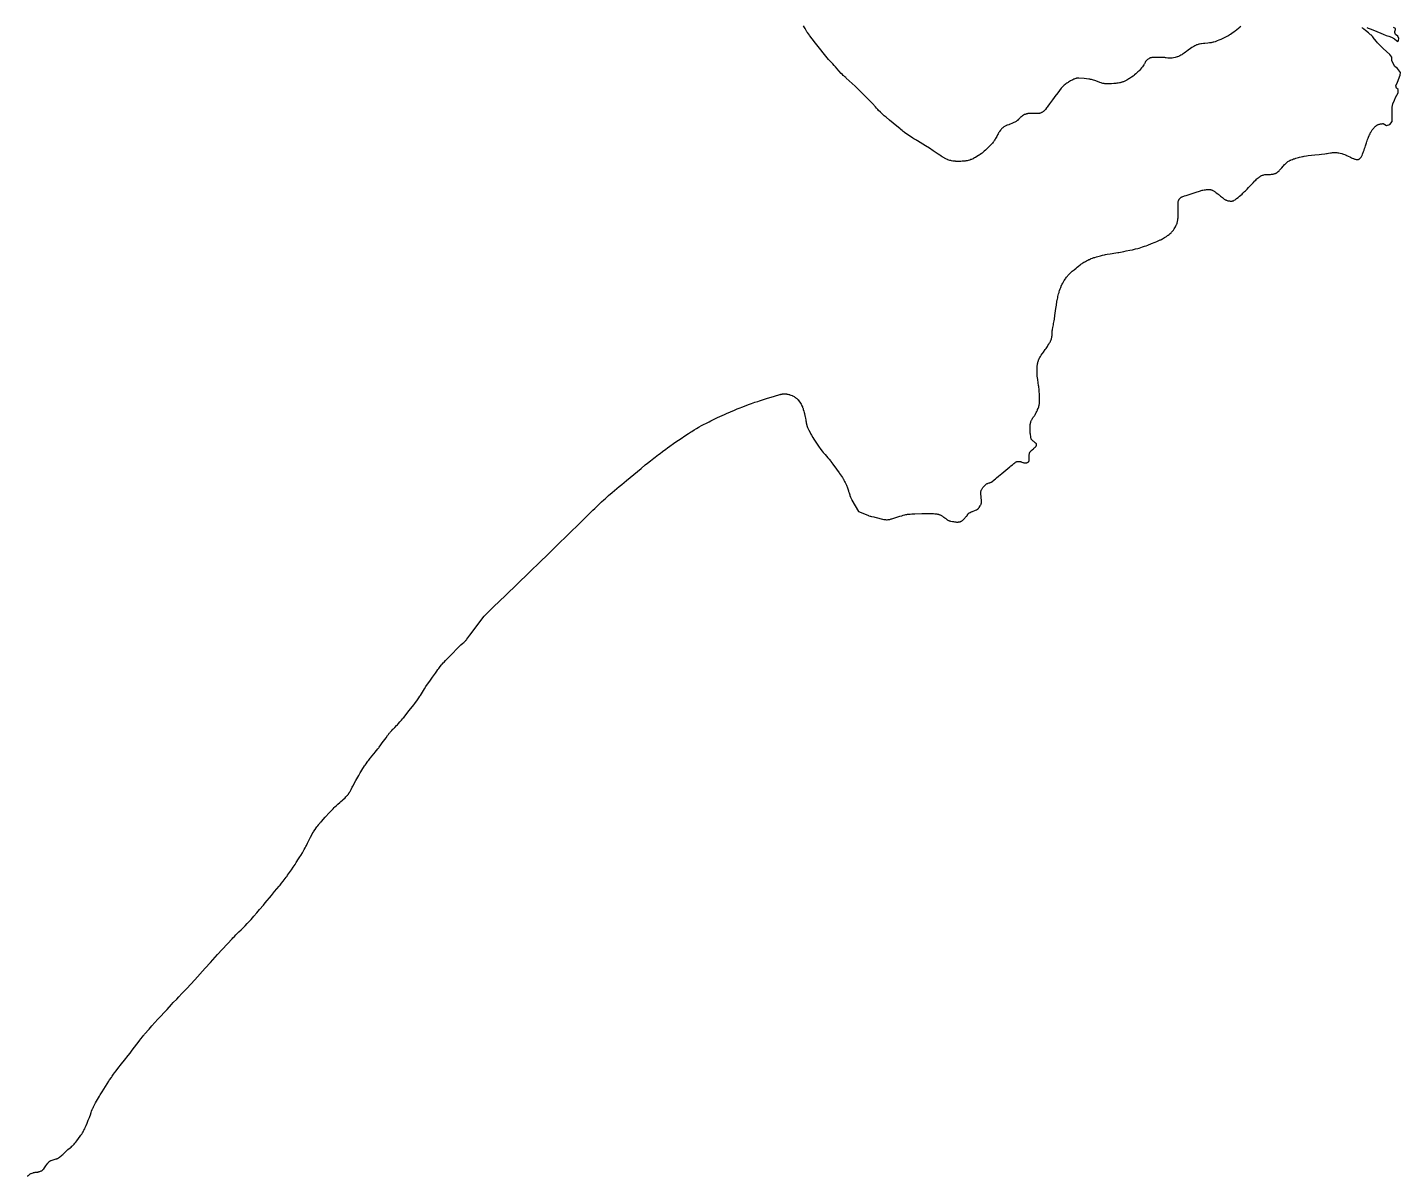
# Model space of a CAD drawing. Header units: millimetres. Extents: x 642261 to 742091, y 6812581 to 6930561.
# Drawn here: x 723758 to 725720, y 6861720 to 6863362 of the extents above; entities that cross this region are included whole.
import ezdxf

# ---------------------------------------------------------------- set-up
doc = ezdxf.new("R2010")
doc.units = ezdxf.units.MM
doc.layers.add('LimiteRegional', color=10, linetype='Continuous')

msp = doc.modelspace()

# ---------------------------------------------------------------- linework, layer by layer
at = {"layer": 'LimiteRegional', "color": 7, "linetype": 'Continuous'}
for points in [[(723758.3221, 6861720.259), (723758.799, 6861720.9561), (723759.0511, 6861721.2881), (723759.448, 6861721.7682), (723760.09, 6861722.4482), (723760.7941, 6861723.0821), (723761.1721, 6861723.3822), (723761.56, 6861723.6681), (723762.353, 6861724.1823), (723763.1711, 6861724.6322), (723763.731, 6861724.9011), (723764.8951, 6861725.3781), (723766.3521, 6861725.8791), (723767.0841, 6861726.0972), (723768.188, 6861726.384), (723769.304, 6861726.6191), (723769.8681, 6861726.7162), (723770.2299, 6861726.76), (723770.96, 6861726.7912), (723772.4251, 6861726.7952), (723772.9091, 6861726.833), (723773.1511, 6861726.867), (723773.581, 6861726.9459), (723774.431, 6861727.1412), (723775.2703, 6861727.3791), (723775.826, 6861727.5581), (723776.935, 6861727.9561), (723777.924, 6861728.3202), (723778.413, 6861728.5172), (723778.881, 6861728.7421), (723779.1041, 6861728.8692), (723779.521, 6861729.1591), (723779.7109, 6861729.327), (723779.9701, 6861729.6091), (723780.486, 6861730.2681), (723781.486, 6861731.5971), (723783.431, 6861734.277), (723784.418, 6861735.6072), (723787.4251, 6861739.5422), (723787.9891, 6861740.2311), (723788.2842, 6861740.5632), (723788.7419, 6861741.0452), (723789.469, 6861741.7352), (723790.2441, 6861742.3851), (723790.65, 6861742.6961), (723791.096, 6861742.9901), (723791.407, 6861743.1552), (723791.6191, 6861743.2522), (723792.058, 6861743.4131), (723793.5471, 6861743.8712), (723796.531, 6861744.7512), (723797.7711, 6861745.0901), (723799.428, 6861745.5332), (723800.2531, 6861745.7782), (723800.727, 6861745.9471), (723801.0351, 6861746.0791), (723801.6331, 6861746.3801), (723802.495, 6861746.9082), (723803.0501, 6861747.2972), (723804.1331, 6861748.118), (723806.2851, 6861749.8291), (723807.3311, 6861750.7091), (723808.8591, 6861752.082), (723810.2681, 6861753.469), (723812.111, 6861755.3501), (723813.055, 6861756.2662), (723814.0822, 6861757.1961), (723814.7809, 6861757.8001), (723816.2042, 6861758.9811), (723819.086, 6861761.3051), (723820.5091, 6861762.4901), (723821.896, 6861763.7162), (723822.5709, 6861764.351), (723824.0871, 6861765.8731), (723824.8209, 6861766.6561), (723825.891, 6861767.8572), (723826.923, 6861769.0921), (723827.4251, 6861769.7221), (723828.757, 6861771.4491), (723831.371, 6861774.9391), (723833.6292, 6861777.9891), (723834.733, 6861779.532), (723835.8031, 6861781.1041), (723836.3209, 6861781.9052), (723836.7802, 6861782.64), (723837.6611, 6861784.1272), (723838.4991, 6861785.6362), (723839.036, 6861786.6521), (723840.0641, 6861788.707), (723840.8002, 6861790.2662), (723841.2759, 6861791.3121), (723842.199, 6861793.419), (723843.532, 6861796.6032), (723845.266, 6861800.8681), (723846.138, 6861802.9971), (723846.877, 6861804.8691), (723847.3422, 6861806.1272), (723848.2291, 6861808.6611), (723849.3801, 6861812.0512), (723849.97, 6861813.7392), (723850.906, 6861816.2501), (723851.583, 6861817.9031), (723851.9421, 6861818.7211), (723852.5092, 6861819.936), (723852.965, 6861820.8591), (723853.9052, 6861822.6911), (723854.8791, 6861824.5041), (723855.543, 6861825.7042), (723856.8981, 6861828.0911), (723859.6621, 6861832.8691), (723861.0672, 6861835.2452), (723862.3071, 6861837.2941), (723864.8271, 6861841.3681), (723869.594, 6861848.9683), (723872.0042, 6861852.7492), (723874.448, 6861856.509), (723875.6871, 6861858.378), (723878.2021, 6861862.0902), (723879.4821, 6861863.9322), (723881.4341, 6861866.6731), (723882.6471, 6861868.3371), (723885.105, 6861871.6401), (723887.598, 6861874.9152), (723892.648, 6861881.4152), (723896.7, 6861886.5692), (723902.1092, 6861893.4342), (723904.801, 6861896.8762), (723908.0402, 6861901.0522), (723914.4799, 6861909.4331), (723916.3801, 6861911.9652), (723918.8841, 6861915.3641), (723920.1501, 6861917.0542), (723922.509, 6861920.1042), (723923.721, 6861921.6032), (723924.9642, 6861923.0762), (723925.6, 6861923.8001), (723931.9492, 6861930.8961), (723936.2, 6861935.6082), (723944.7329, 6861945.0051), (723957.7222, 6861959.2601), (723964.242, 6861966.3651), (723966.6259, 6861968.9261), (723971.453, 6861973.9942), (723974.6931, 6861977.3521), (723979.012, 6861981.8302), (723981.161, 6861984.0792), (723984.3581, 6861987.4782), (723985.9411, 6861989.1911), (723997.1641, 6862001.4841), (724012.0949, 6862017.9042), (724019.5721, 6862026.1032), (724029.9771, 6862037.4721), (724050.8231, 6862060.173), (724051.867, 6862061.3), (724053.978, 6862063.5332), (724056.1142, 6862065.7431), (724060.44, 6862070.1111), (724063.345, 6862073.004), (724067.218, 6862076.8611), (724069.1451, 6862078.7971), (724072.0141, 6862081.7232), (724073.4342, 6862083.1992), (724076.2391, 6862086.1841), (724077.621, 6862087.696), (724079.6611, 6862089.9942), (724081.7179, 6862092.3641), (724085.8021, 6862097.129), (724089.86, 6862101.9161), (724095.2532, 6862108.3142), (724097.95, 6862111.5121), (724106.887, 6862122.106), (724111.3409, 6862127.4141), (724117.9941, 6862135.4042), (724119.117, 6862136.7691), (724121.333, 6862139.5211), (724123.515, 6862142.3), (724124.951, 6862144.1671), (724127.7791, 6862147.9342), (724129.1011, 6862149.7421), (724129.8659, 6862150.7862), (724131.2408, 6862152.6991), (724133.955, 6862156.5522), (724135.296, 6862158.4911), (724137.9459, 6862162.39), (724140.5591, 6862166.3161), (724142.282, 6862168.946), (724145.688, 6862174.2322), (724147.513, 6862177.1371), (724148.7061, 6862179.0852), (724151.0471, 6862183.0112), (724153.679, 6862187.5832), (724154.9651, 6862189.885), (724156.1491, 6862192.0781), (724156.9161, 6862193.5532), (724158.411, 6862196.5211), (724162.7989, 6862205.4811), (724164.3129, 6862208.4432), (724165.0929, 6862209.913), (724166.191, 6862211.8692), (724166.765, 6862212.8301), (724167.6591, 6862214.2551), (724168.5922, 6862215.6561), (724169.0731, 6862216.349), (724170.766, 6862218.7131), (724171.627, 6862219.8812), (724172.941, 6862221.6153), (724174.2871, 6862223.3221), (724174.973, 6862224.1642), (724176.3741, 6862225.8221), (724177.091, 6862226.6381), (724178.1871, 6862227.8432), (724183.6672, 6862233.7141), (724189.9611, 6862240.4902), (724193.3321, 6862244.1021), (724195.0341, 6862245.8921), (724196.551, 6862247.4312), (724197.5831, 6862248.4351), (724199.686, 6862250.402), (724201.8271, 6862252.3321), (724204.7061, 6862254.8801), (724206.1442, 6862256.1551), (724208.2831, 6862258.0881), (724209.3409, 6862259.0681), (724211.9701, 6862261.5591), (724213.2641, 6862262.8262), (724214.5371, 6862264.1211), (724215.1642, 6862264.7811), (724215.689, 6862265.3661), (724216.0251, 6862265.7682), (724216.6651, 6862266.5941), (724216.9711, 6862267.0181), (724217.5561, 6862267.8851), (724218.11, 6862268.7722), (724218.4642, 6862269.3742), (724219.143, 6862270.5922), (724220.4741, 6862273.1442), (724222.2171, 6862276.5592), (724223.125, 6862278.247), (724227.513, 6862286.152), (724231.62, 6862293.5881), (724233.5191, 6862296.9371), (724234.4932, 6862298.5981), (724235.9851, 6862301.072), (724237.516, 6862303.5232), (724238.2961, 6862304.7392), (724239.8851, 6862307.1542), (724240.6941, 6862308.3511), (724241.926, 6862310.1341), (724243.6049, 6862312.4871), (724244.4601, 6862313.6521), (724245.7611, 6862315.3861), (724247.756, 6862317.9551), (724248.5441, 6862318.9341), (724250.1491, 6862320.8681), (724253.3941, 6862324.7001), (724254.991, 6862326.6371), (724258.761, 6862331.2611), (724259.9772, 6862332.833), (724260.566, 6862333.6331), (724263.278, 6862337.3971), (724265.046, 6862339.8491), (724270.4341, 6862347.3149), (724272.7421, 6862350.538), (724273.916, 6862352.134), (724275.131, 6862353.701), (724275.7601, 6862354.4682), (724276.3342, 6862355.1401), (724277.515, 6862356.4512), (724278.7271, 6862357.7342), (724280.3622, 6862359.4272), (724281.1772, 6862360.2761), (724283.008, 6862362.1771), (724285.453, 6862364.707), (724286.6561, 6862365.991), (724288.25, 6862367.776), (724290.3341, 6862370.1931), (724291.3851, 6862371.3931), (724292.4981, 6862372.6061), (724293.9872, 6862374.2171), (724294.7041, 6862375.0471), (724295.7, 6862376.258), (724297.666, 6862378.7002), (724301.551, 6862383.6221), (724303.506, 6862386.0732), (724310.146, 6862394.2561), (724311.648, 6862396.2031), (724312.622, 6862397.5221), (724314.531, 6862400.19), (724316.4871, 6862402.9861), (724317.446, 6862404.3961), (724318.855, 6862406.5321), (724319.6191, 6862407.7302), (724321.12, 6862410.1442), (724324.085, 6862414.9941), (724325.5929, 6862417.4042), (724327.523, 6862420.4102), (724328.505, 6862421.9031), (724330.011, 6862424.1202), (724331.3421, 6862425.9542), (724333.161, 6862428.367), (724334.0521, 6862429.5871), (724337.0821, 6862433.929), (724341.08, 6862439.7512), (724343.106, 6862442.6442), (724344.7, 6862444.8451), (724345.783, 6862446.298), (724347.993, 6862449.1722), (724349.8471, 6862451.4782), (724350.7971, 6862452.6102), (724352.252, 6862454.2832), (724353.3071, 6862455.442), (724355.443, 6862457.6952), (724363.117, 6862465.2231), (724366.4322, 6862468.7352), (724370.822, 6862473.4855), (724372.0834, 6862474.8244), (724372.6293, 6862475.4038), (724373.011, 6862475.809), (724373.4771, 6862476.287), (724374.433, 6862477.22), (724375.418, 6862478.1272), (724377.44, 6862479.8901), (724380.1701, 6862482.2101), (724381.5101, 6862483.3901), (724382.8129, 6862484.6031), (724383.4459, 6862485.2271), (724384.2641, 6862486.0812), (724384.661, 6862486.5191), (724385.24, 6862487.1911), (724386.0671, 6862488.2352), (724390.2994, 6862493.8918), (724410.5731, 6862520.9891), (724415.7541, 6862526.0472), (724424.1651, 6862534.243), (724441.0141, 6862550.6092), (724474.758, 6862583.2922), (724491.6232, 6862599.64), (724499.9241, 6862607.7211), (724505.4459, 6862613.1212), (724516.4679, 6862623.9421), (724529.183, 6862636.4632), (724549.4871, 6862656.4562), (724560.5241, 6862667.2662), (724566.056, 6862672.6592), (724568.478, 6862674.9992), (724573.3651, 6862679.6311), (724578.3071, 6862684.2021), (724581.6281, 6862687.2182), (724583.8541, 6862689.2162), (724588.331, 6862693.1842), (724593.4051, 6862697.6082), (724596.8071, 6862700.5361), (724603.6491, 6862706.3501), (724607.0879, 6862709.2401), (724613.9909, 6862714.9931), (724634.81, 6862732.1671), (724640.7691, 6862737.0401), (724643.762, 6862739.4521), (724648.2702, 6862743.0401), (724652.8011, 6862746.5932), (724654.6711, 6862748.0422), (724655.076, 6862748.3561), (724659.643, 6862751.855), (724661.936, 6862753.5922), (724665.388, 6862756.1799), (724670.0141, 6862759.601), (724672.3371, 6862761.2981), (724675.835, 6862763.8281), (724681.1141, 6862767.5872), (724685.8372, 6862770.8911), (724688.211, 6862772.5309), (724691.786, 6862774.975), (724697.1831, 6862778.604), (724702.6231, 6862782.192), (724705.3591, 6862783.9701), (724707.0781, 6862785.0692), (724710.538, 6862787.2102), (724714.0269, 6862789.2821), (724716.3692, 6862790.6271), (724717.9371, 6862791.5089), (724721.0891, 6862793.2391), (724724.659, 6862795.1372), (724727.0521, 6862796.3753), (724731.8681, 6862798.7991), (724734.2901, 6862799.9871), (724739.161, 6862802.3242), (724744.065, 6862804.6211), (724747.35, 6862806.1372), (724753.9561, 6862809.1521), (724756.833, 6862810.4481), (724762.591, 6862812.9772), (724768.359, 6862815.425), (724772.2121, 6862817.0132), (724774.7841, 6862818.0521), (724779.938, 6862820.0872), (724785.756, 6862822.3071), (724789.646, 6862823.7492), (724792.246, 6862824.693), (724797.4621, 6862826.5422), (724801.3892, 6862827.8961), (724804.015, 6862828.7832), (724809.8013, 6862830.687), (724815.3919, 6862832.461), (724820.5418, 6862834.048), (724825.177, 6862835.4387), (724832.8432, 6862837.6511), (724833.3861, 6862837.8072), (724833.9508, 6862837.9539), (724834.271, 6862838.037), (724834.8651, 6862838.169), (724836.0601, 6862838.385), (724836.661, 6862838.4689), (724837.864, 6862838.5901), (724839.0671, 6862838.6472), (724839.8671, 6862838.6501), (724840.398, 6862838.6372), (724841.455, 6862838.5752), (724842.2851, 6862838.4882), (724842.836, 6862838.4101), (724843.9331, 6862838.2102), (724844.48, 6862838.0879), (724845.57, 6862837.8081), (724846.6551, 6862837.4821), (724847.3781, 6862837.242), (724848.82, 6862836.7152), (724850.401, 6862836.0791), (724851.1691, 6862835.743), (724852.2979, 6862835.2101), (724853.398, 6862834.6291), (724853.938, 6862834.3171), (724855.002, 6862833.6442), (724855.5252, 6862833.2801), (724856.3, 6862832.6952), (724857.0531, 6862832.0711), (724857.533, 6862831.6432), (724858.443, 6862830.7571), (724858.876, 6862830.2991), (724859.2401, 6862829.8791), (724863.3891, 6862823.7111), (724863.8687, 6862822.8231), (724864.5763, 6862821.4294), (724865.1931, 6862820.0638), (724865.5022, 6862819.3143), (724865.7454, 6862818.675), (724866.052, 6862817.7612), (724866.1621, 6862817.423), (724866.4909, 6862816.3111), (724867.1131, 6862814.0841), (724867.6921, 6862811.8501), (724868.056, 6862810.356), (724868.742, 6862807.356), (724869.002, 6862806.1111), (724869.4671, 6862803.6101), (724869.8683, 6862801.2859), (724870.0441, 6862800.2672), (724870.3491, 6862798.5981), (724870.6831, 6862796.9331), (724870.867, 6862796.1031), (724871.1779, 6862794.837), (724871.3491, 6862794.209), (724871.625, 6862793.2721), (724872.0821, 6862791.8821), (724872.591, 6862790.5081), (724872.8649, 6862789.827), (724873.4541, 6862788.4772), (724873.768, 6862787.8082), (724874.265, 6862786.8121), (724876.1441, 6862783.265), (724877.433, 6862780.9332), (724878.3091, 6862779.3932), (724880.098, 6862776.345), (724881.475, 6862774.088), (724882.4091, 6862772.595), (724884.318, 6862769.6401), (724885.2921, 6862768.1771), (724887.281, 6862765.2781), (724889.3241, 6862762.4142), (724890.716, 6862760.5232), (724891.658, 6862759.2702), (724893.575, 6862756.7821), (724894.931, 6862755.088), (724895.8529, 6862753.9741), (724897.723, 6862751.771), (724901.4909, 6862747.3991), (724903.34, 6862745.1871), (724905.136, 6862742.9331), (724906.006, 6862741.7821), (724908.583, 6862738.2801), (724913.68, 6862731.231), (724917.526, 6862725.799), (724918.2554, 6862724.7489), (724919.424, 6862723.066), (724922.2391, 6862718.935), (724923.245, 6862717.3942), (724923.7321, 6862716.6141), (724924.4421, 6862715.4301), (724925.4571, 6862713.6262), (724926.411, 6862711.7891), (724926.8631, 6862710.8583), (724927.7179, 6862708.974), (724928.12, 6862708.0201), (724928.6891, 6862706.5761), (724928.947, 6862705.8742), (724929.43, 6862704.4602), (724930.3521, 6862701.6211), (724930.8359, 6862700.2102), (724931.1821, 6862699.2192), (724931.844, 6862697.22), (724932.7091, 6862694.5461), (724933.157, 6862693.2151), (724933.875, 6862691.2402), (724934.398, 6862689.9451), (724934.678, 6862689.3062), (724935.122, 6862688.3581), (724935.5991, 6862687.427), (724935.852, 6862686.9681), (724945.103, 6862670.5611), (724958.433, 6862665.1021), (724959.528, 6862664.691), (724960.2701, 6862664.4501), (724961.773, 6862664.0331), (724962.5341, 6862663.85), (724964.065, 6862663.5171), (724967.1391, 6862662.8862), (724968.6651, 6862662.5332), (724981.663, 6862659.3122), (724982.804, 6862659.0802), (724983.575, 6862658.9732), (724984.0929, 6862658.9221), (724985.1351, 6862658.8671), (724985.9201, 6862658.8651), (724986.4441, 6862658.8811), (724987.4941, 6862658.9551), (724988.018, 6862659.0121), (724989.0621, 6862659.1611), (724990.0971, 6862659.3572), (724990.782, 6862659.5111), (724992.13, 6862659.8721), (724992.8521, 6862660.0981), (724994.2741, 6862660.6), (724997.091, 6862661.652), (724998.5191, 6862662.1171), (725004.1941, 6862663.748), (725007.043, 6862664.5362), (725009.0371, 6862665.099), (725011.6991, 6862665.8421), (725013.0371, 6862666.1711), (725014.386, 6862666.4491), (725015.0649, 6862666.5641), (725016.09, 6862666.6992), (725017.171, 6862666.8061), (725019.333, 6862666.9682), (725021.497, 6862667.0801), (725025.828, 6862667.253), (725035.7229, 6862667.6521), (725039.299, 6862667.733), (725041.6841, 6862667.7492), (725046.4541, 6862667.7462), (725049.0471, 6862667.7171), (725050.3421, 6862667.6762), (725052.283, 6862667.572), (725054.221, 6862667.407), (725055.19, 6862667.2991), (725057.1241, 6862667.0241), (725058.091, 6862666.855), (725059.54, 6862666.5571), (725060.2241, 6862666.3811), (725060.671, 6862666.241), (725061.5441, 6862665.9151), (725061.9721, 6862665.73), (725062.811, 6862665.3241), (725063.633, 6862664.8772), (725064.1729, 6862664.56), (725065.24, 6862663.8981), (725066.4201, 6862663.1161), (725067.188, 6862662.5801), (725068.698, 6862661.4792), (725069.106, 6862661.1582), (725069.8791, 6862660.473), (725070.8891, 6862659.5292), (725071.4141, 6862659.071), (725071.971, 6862658.639), (725072.266, 6862658.435), (725072.7601, 6862658.1411), (725073.0991, 6862657.97), (725073.7941, 6862657.6832), (725074.1491, 6862657.5621), (725074.8691, 6862657.3551), (725075.601, 6862657.18), (725076.582, 6862656.969), (725077.0709, 6862656.862), (725079.736, 6862656.2881), (725081.0871, 6862656.032), (725082.445, 6862655.8131), (725083.125, 6862655.7211), (725084.485, 6862655.5811), (725085.1641, 6862655.5352), (725086.181, 6862655.5012), (725087.5291, 6862655.5282), (725088.1991, 6862655.5762), (725089.197, 6862655.6951), (725090.186, 6862655.8762), (725090.676, 6862655.991), (725091.1772, 6862656.139), (725091.5041, 6862656.2581), (725092.14, 6862656.5441), (725092.45, 6862656.7092), (725093.051, 6862657.0761), (725093.63, 6862657.4892), (725094.0041, 6862657.7862), (725094.719, 6862658.423), (725095.2531, 6862658.9392), (725096.278, 6862659.981), (725097.262, 6862661.0381), (725097.902, 6862661.7512), (725099.161, 6862663.2041), (725099.5708, 6862663.7212), (725099.8271, 6862664.0792), (725100.311, 6862664.816), (725101.268, 6862666.3032), (725101.793, 6862667.0132), (725102.179, 6862667.4591), (725102.386, 6862667.6721), (725102.716, 6862667.9771), (725103.1231, 6862668.299), (725103.4041, 6862668.4961), (725103.986, 6862668.85), (725104.896, 6862669.3131), (725106.141, 6862669.867), (725106.762, 6862670.1481), (725107.5791, 6862670.5072), (725108.131, 6862670.7282), (725109.245, 6862671.1371), (725111.4881, 6862671.9262), (725112.6021, 6862672.3581), (725113.6991, 6862672.8531), (725114.2391, 6862673.1322), (725114.936, 6862673.5501), (725115.3732, 6862673.8572), (725115.653, 6862674.0742), (725116.188, 6862674.5342), (725116.568, 6862674.9031), (725116.813, 6862675.1591), (725117.282, 6862675.6951), (725117.9421, 6862676.5531), (725118.3571, 6862677.1592), (725119.1451, 6862678.4372), (725119.75, 6862679.5351), (725120.0241, 6862680.0861), (725120.388, 6862680.918), (725120.6821, 6862681.7581), (725120.8001, 6862682.1821), (725120.921, 6862682.7521), (725120.965, 6862683.0401), (725121.0101, 6862683.4741), (725121.026, 6862684.134), (725120.9931, 6862684.9901), (725120.8741, 6862686.7021), (725120.561, 6862690.1272), (725120.4421, 6862691.841), (725120.2741, 6862695.1511), (725120.2291, 6862696.8082), (725120.2409, 6862698.464), (725120.277, 6862699.2911), (725120.3571, 6862699.946), (725120.455, 6862700.372), (725120.538, 6862700.6511), (725120.742, 6862701.1981), (725120.9251, 6862701.6011), (725121.356, 6862702.39), (725121.8521, 6862703.1611), (725122.9421, 6862704.6811), (725123.853, 6862705.873), (725124.32, 6862706.4381), (725125.043, 6862707.2481), (725125.799, 6862708.0121), (725126.191, 6862708.3772), (725127.0101, 6862709.0751), (725127.4391, 6862709.407), (725128.1091, 6862709.8851), (725128.3641, 6862710.0501), (725128.893, 6862710.3431), (725129.4421, 6862710.595), (725129.8171, 6862710.7441), (725130.5821, 6862711.0071), (725131.752, 6862711.3532), (725132.788, 6862711.6552), (725133.2979, 6862711.8211), (725134.0421, 6862712.1022), (725134.755, 6862712.44), (725135.096, 6862712.6361), (725135.585, 6862712.9722), (725138.9321, 6862715.589), (725141.136, 6862717.3691), (725142.596, 6862718.5691), (725145.4981, 6862720.9942), (725149.8209, 6862724.6751), (725155.5772, 6862729.6042), (725158.4721, 6862732.054), (725161.3891, 6862734.48), (725162.858, 6862735.68), (725165.08, 6862737.4602), (725167.365, 6862739.2651), (725168.536, 6862740.1331), (725169.766, 6862740.964), (725170.4141, 6862741.3631), (725170.6091, 6862741.4722), (725171.0091, 6862741.6601), (725171.421, 6862741.8092), (725171.701, 6862741.889), (725172.2721, 6862742.0052), (725172.7071, 6862742.0592), (725173.59, 6862742.0961), (725174.4741, 6862742.06), (725175.058, 6862742.0101), (725176.1921, 6862741.8822), (725176.805, 6862741.777), (725177.2121, 6862741.674), (725178.0241, 6862741.4111), (725178.835, 6862741.1042), (725179.916, 6862740.6881), (725180.457, 6862740.5031), (725181.2691, 6862740.2842), (725181.676, 6862740.2111), (725182.81, 6862740.0701), (725183.387, 6862740.026), (725184.2601, 6862740.02), (725184.844, 6862740.0681), (725185.1351, 6862740.111), (725185.572, 6862740.2011), (725186.1511, 6862740.3771), (725186.4391, 6862740.4911), (725186.8681, 6862740.6981), (725187.293, 6862740.9501), (725187.5041, 6862741.0951), (725187.8371, 6862741.361), (725188.0351, 6862741.5472), (725188.3741, 6862741.9401), (725188.5191, 6862742.1451), (725188.761, 6862742.5741), (725188.95, 6862743.0242), (725189.0501, 6862743.334), (725189.1991, 6862743.976), (725189.2851, 6862744.6911), (725189.2979, 6862745.169), (725189.2481, 6862746.1291), (725189.137, 6862747.0921), (725188.9799, 6862748.373), (725188.9321, 6862749.0122), (725188.9229, 6862749.6471), (725188.938, 6862749.9631), (725188.99, 6862750.4361), (725189.2431, 6862752.0961), (725189.402, 6862752.9222), (725189.6099, 6862753.7371), (725189.7391, 6862754.1382), (725189.9441, 6862754.6651), (725190.0621, 6862754.924), (725190.261, 6862755.3081), (725190.6131, 6862755.8692), (725190.9001, 6862756.2581), (725191.505, 6862756.969), (725192.14, 6862757.6191), (725193.454, 6862758.8641), (725193.9741, 6862759.3462), (725195.053, 6862760.26), (725195.7891, 6862760.851), (725196.771, 6862761.644), (725197.256, 6862762.0522), (725197.969, 6862762.6892), (725198.3171, 6862763.0232), (725198.715, 6862763.4721), (725198.906, 6862763.7292), (725199.1721, 6862764.1451), (725199.403, 6862764.5871), (725199.502, 6862764.8141), (725199.6601, 6862765.2701), (725199.716, 6862765.4962), (725199.767, 6862765.8292), (725199.765, 6862766.2531), (725199.731, 6862766.453), (725199.6341, 6862766.7322), (725199.4791, 6862766.9841), (725199.377, 6862767.0972), (725198.245, 6862768.1932), (725195.913, 6862770.349), (725194.8741, 6862771.2591), (725193.4881, 6862772.475), (725192.816, 6862773.1362), (725192.4541, 6862773.5791), (725192.2531, 6862773.896), (725192.1351, 6862774.1169), (725191.935, 6862774.5762), (725191.8121, 6862774.9351), (725191.621, 6862775.6781), (725191.4841, 6862776.4421), (725191.266, 6862777.969), (725190.99, 6862779.895), (725190.87, 6862780.8582), (725190.7129, 6862782.3041), (725190.5351, 6862784.4762), (725190.4341, 6862786.3772), (725190.401, 6862787.3292), (725190.376, 6862788.7591), (725190.403, 6862790.9043), (725190.469, 6862792.333), (725190.518, 6862793.0471), (725190.6131, 6862794.1171), (725190.736, 6862795.0971), (725190.844, 6862795.7461), (725191.122, 6862797.031), (725191.2901, 6862797.6671), (725191.685, 6862798.925), (725192.1541, 6862800.1652), (725192.507, 6862800.98), (725192.7591, 6862801.5181), (725193.304, 6862802.5821), (725193.73, 6862803.3151), (725194.032, 6862803.787), (725194.668, 6862804.702), (725195.3291, 6862805.5921), (725196.211, 6862806.771), (725196.638, 6862807.3691), (725197.2441, 6862808.2901), (725197.526, 6862808.7672), (725198.701, 6862810.9171), (725199.263, 6862812.0031), (725200.073, 6862813.6531), (725200.8451, 6862815.3391), (725201.2161, 6862816.1991), (725201.929, 6862817.9372), (725202.263, 6862818.811), (725202.7241, 6862820.129), (725203.12, 6862821.4581), (725203.2891, 6862822.1271), (725203.4799, 6862823.0251), (725203.5591, 6862823.476), (725203.656, 6862824.156), (725203.747, 6862825.1842), (725203.8521, 6862827.817), (725203.88, 6862829.5762), (725203.881, 6862830.7502), (725203.844, 6862833.099), (725203.786, 6862834.8621), (725203.6, 6862838.3891), (725203.3379, 6862841.9131), (725203.132, 6862844.259), (725202.6671, 6862848.9361), (725202.465, 6862850.736), (725201.995, 6862854.3322), (725201.322, 6862859.1251), (725201.006, 6862861.5232), (725200.7271, 6862863.9222), (725200.6072, 6862865.1232), (725200.497, 6862866.4831), (725200.4421, 6862867.3922), (725200.37, 6862869.213), (725200.353, 6862870.1242), (725200.351, 6862871.9491), (725200.388, 6862873.775), (725200.4321, 6862874.9911), (725200.5591, 6862877.42), (725200.719, 6862879.3433), (725200.835, 6862880.2991), (725201.0621, 6862881.7261), (725201.36, 6862883.1431), (725201.538, 6862883.8472), (725201.958, 6862885.2461), (725202.203, 6862885.94), (725202.617, 6862886.9741), (725203.0771, 6862888.0061), (725203.3951, 6862888.6811), (725204.0621, 6862890.0002), (725204.4091, 6862890.6471), (725205.13, 6862891.9181), (725205.8851, 6862893.1662), (725206.408, 6862893.9871), (725207.495, 6862895.6151), (725208.125, 6862896.5181), (725209.408, 6862898.3012), (725211.9981, 6862901.8432), (725213.2641, 6862903.6381), (725215.026, 6862906.2589), (725215.881, 6862907.581), (725217.1291, 6862909.5932), (725218.3341, 6862911.6511), (725218.921, 6862912.702), (725219.3641, 6862913.555), (725219.638, 6862914.1321), (725220.1351, 6862915.3042), (725220.358, 6862915.8983), (725220.758, 6862917.1), (725221.0991, 6862918.3201), (725221.2951, 6862919.1421), (725221.4121, 6862919.6931), (725221.615, 6862920.8022), (725221.768, 6862921.9102), (725221.84, 6862922.6521), (725221.935, 6862924.14), (725221.9931, 6862925.6311), (725222.0741, 6862927.6162), (725222.14, 6862928.6051), (725222.301, 6862930.0811), (725222.4191, 6862930.8142), (725222.9641, 6862933.5462), (725223.731, 6862937.1842), (725224.0709, 6862939.0091), (725224.6921, 6862942.7851), (725225.0841, 6862945.3061), (725225.8291, 6862950.3561), (725227.268, 6862960.4682), (725228.018, 6862965.521), (725228.8271, 6862970.5642), (725229.263, 6862973.0812), (725229.4371, 6862974.0231), (725229.8241, 6862975.8992), (725230.2491, 6862977.7661), (725231.174, 6862981.4881), (725231.7361, 6862983.5861), (725232.036, 6862984.6291), (725232.51, 6862986.184), (725233.2801, 6862988.5003), (725234.125, 6862990.7971), (725234.578, 6862991.9391), (725235.007, 6862992.9492), (725235.3091, 6862993.6121), (725235.9459, 6862994.9181), (725236.281, 6862995.5621), (725236.9791, 6862996.8361), (725237.7091, 6862998.0931), (725238.2121, 6862998.924), (725239.2491, 6863000.5781), (725240.8291, 6863002.9831), (725241.648, 6863004.1582), (725242.4941, 6863005.3101), (725242.93, 6863005.8772), (725243.831, 6863006.99), (725244.2971, 6863007.5361), (725245.0201, 6863008.3401), (725245.886, 6863009.258), (725247.656, 6863011.0402), (725249.4741, 6863012.7601), (725250.711, 6863013.8801), (725253.24, 6863016.072), (725256.066, 6863018.4131), (725257.4931, 6863019.5581), (725259.657, 6863021.246), (725261.8571, 6863022.8991), (725262.9721, 6863023.7121), (725264.851, 6863025.0311), (725265.8021, 6863025.6681), (725267.2441, 6863026.594), (725268.7091, 6863027.4841), (725269.45, 6863027.9151), (725270.953, 6863028.7502), (725271.715, 6863029.1532), (725272.8731, 6863029.7391), (725274.203, 6863030.3771), (725275.0941, 6863030.7861), (725276.8891, 6863031.5622), (725277.7921, 6863031.93), (725279.6121, 6863032.6291), (725281.45, 6863033.2769), (725282.685, 6863033.6832), (725285.181, 6863034.4322), (725289.058, 6863035.4891), (725291, 6863035.9881), (725293.9229, 6863036.6891), (725296.86, 6863037.328), (725298.335, 6863037.6211), (725300.428, 6863038.0072), (725304.625, 6863038.704), (725313.0301, 6863040.0181), (725315.826, 6863040.498), (725317.221, 6863040.7561), (725324.231, 6863042.0931), (725327.7321, 6863042.7781), (725332.973, 6863043.855), (725336.456, 6863044.6221), (725338.1941, 6863045.0241), (725340.793, 6863045.652), (725344.246, 6863046.5471), (725345.966, 6863047.021), (725348.536, 6863047.7691), (725351.096, 6863048.566), (725352.3709, 6863048.9841), (725353.6591, 6863049.423), (725356.2141, 6863050.3461), (725358.7481, 6863051.3132), (725363.796, 6863053.3041), (725368.893, 6863055.3361), (725371.43, 6863056.3772), (725375.219, 6863057.9892), (725376.372, 6863058.5181), (725377.13, 6863058.8902), (725378.621, 6863059.6782), (725379.3571, 6863060.0911), (725380.813, 6863060.9459), (725382.255, 6863061.832), (725385.1231, 6863063.652), (725386.697, 6863064.697), (725387.4629, 6863065.2391), (725388.9629, 6863066.367), (725389.94, 6863067.1541), (725390.583, 6863067.6941), (725391.8541, 6863068.817), (725392.5729, 6863069.5011), (725393.0341, 6863069.9681), (725393.9141, 6863070.9301), (725394.3341, 6863071.4261), (725395.1379, 6863072.4461), (725395.9001, 6863073.5051), (725396.387, 6863074.2331), (725397.319, 6863075.743), (725398.219, 6863077.3641), (725398.633, 6863078.1811), (725399.2059, 6863079.4202), (725399.7179, 6863080.6772), (725399.951, 6863081.3141), (725400.367, 6863082.6081), (725400.5501, 6863083.2651), (725400.7921, 6863084.2672), (725401.125, 6863085.8691), (725401.274, 6863086.6701), (725401.471, 6863087.873), (725401.63, 6863089.0771), (725401.6941, 6863089.6812), (725401.7841, 6863090.8891), (725401.8091, 6863091.4952), (725401.8191, 6863092.4051), (725401.685, 6863102.4602), (725401.668, 6863105.066), (725401.6729, 6863110.277), (725401.705, 6863111.1731), (725401.7431, 6863111.618), (725401.8271, 6863112.281), (725402.021, 6863113.265), (725402.299, 6863114.2392), (725402.4721, 6863114.7211), (725402.7381, 6863115.3601), (725402.888, 6863115.6781), (725403.132, 6863116.1521), (725403.5471, 6863116.8592), (725403.907, 6863117.3882), (725404.1629, 6863117.7201), (725404.7091, 6863118.3311), (725404.9991, 6863118.611), (725405.6109, 6863119.1181), (725406.265, 6863119.5582), (725406.723, 6863119.8121), (725407.0371, 6863119.9651), (725407.6871, 6863120.23), (725411.006, 6863121.4001), (725413.22, 6863122.162), (725417.6621, 6863123.652), (725427.403, 6863126.845), (725432.314, 6863128.4172), (725433.6541, 6863128.8161), (725434.554, 6863129.0581), (725436.367, 6863129.4851), (725437.278, 6863129.6721), (725439.1071, 6863129.9951), (725440.939, 6863130.2561), (725442.1601, 6863130.3971), (725444.591, 6863130.6091), (725445.606, 6863130.6441), (725446.115, 6863130.6351), (725446.88, 6863130.5861), (725447.6451, 6863130.493), (725448.026, 6863130.429), (725448.786, 6863130.2662), (725449.1651, 6863130.1673), (725449.7291, 6863129.9952), (725450.476, 6863129.7201), (725450.846, 6863129.5631), (725451.397, 6863129.3022), (725452.211, 6863128.8521), (725453.1092, 6863128.2921), (725453.6841, 6863127.9151), (725454.788, 6863127.151), (725456.361, 6863125.9841), (725458.4041, 6863124.4), (725459.4429, 6863123.6), (725460.445, 6863122.822), (725462.401, 6863121.237), (725464.996, 6863119.1023), (725466.326, 6863118.043), (725467.701, 6863117.0001), (725468.4101, 6863116.4869), (725469.0841, 6863116.0521), (725469.5479, 6863115.7971), (725469.8641, 6863115.6421), (725470.508, 6863115.3621), (725471, 6863115.1772), (725472.002, 6863114.866), (725473.018, 6863114.6181), (725473.697, 6863114.4811), (725475.0441, 6863114.2521), (725475.97, 6863114.1302), (725476.443, 6863114.0852), (725477.1601, 6863114.0462), (725477.8841, 6863114.0451), (725478.246, 6863114.062), (725478.9671, 6863114.1322), (725479.326, 6863114.1881), (725479.858, 6863114.3012), (725480.555, 6863114.5081), (725480.896, 6863114.639), (725481.397, 6863114.8702), (725481.8841, 6863115.1472), (725482.121, 6863115.3041), (725483.22, 6863116.0771), (725485.353, 6863117.6432), (725487.406, 6863119.232), (725488.7341, 6863120.3051), (725489.603, 6863121.026), (725491.304, 6863122.4821), (725493.1671, 6863124.1411), (725494.382, 6863125.2581), (725496.7601, 6863127.5221), (725497.928, 6863128.668), (725500.235, 6863130.986), (725502.5179, 6863133.3381), (725507.0971, 6863138.1371), (725508.961, 6863140.1491), (725511.418, 6863142.8482), (725512.6739, 6863144.1782), (725513.6729, 6863145.187), (725514.1811, 6863145.6771), (725514.956, 6863146.3961), (725516.1621, 6863147.436), (725517.436, 6863148.4332), (725518.1049, 6863148.9152), (725518.8841, 6863149.4221), (725519.4151, 6863149.7272), (725519.7741, 6863149.9161), (725520.5041, 6863150.264), (725521.0591, 6863150.5011), (725522.19, 6863150.9181), (725523.3421, 6863151.2721), (725524.1191, 6863151.48), (725525.6871, 6863151.8472), (725526.122, 6863151.935), (725526.996, 6863152.071), (725527.875, 6863152.162), (725528.4629, 6863152.202), (725529.6451, 6863152.243), (725531.424, 6863152.2461), (725533.7979, 6863152.2482), (725534.9791, 6863152.293), (725536.1541, 6863152.3931), (725536.7391, 6863152.4711), (725537.611, 6863152.629), (725538.6861, 6863152.8771), (725539.219, 6863153.0181), (725540.008, 6863153.2612), (725540.781, 6863153.549), (725541.1621, 6863153.713), (725541.907, 6863154.0872), (725542.2701, 6863154.3), (725542.804, 6863154.6541), (725543.4881, 6863155.1631), (725543.929, 6863155.509), (725544.777, 6863156.22), (725545.9799, 6863157.3302), (725546.747, 6863158.099), (725547.2481, 6863158.6241), (725548.233, 6863159.7042), (725548.746, 6863160.2961), (725549.7391, 6863161.503), (725551.6941, 6863163.9332), (725552.721, 6863165.111), (725553.9541, 6863166.3951), (725554.59, 6863167.014), (725555.572, 6863167.9162), (725556.591, 6863168.7881), (725557.1151, 6863169.213), (725558.157, 6863170.0061), (725558.6879, 6863170.3822), (725559.4991, 6863170.9212), (725560.7491, 6863171.6681), (725562.046, 6863172.3412), (725562.7141, 6863172.6492), (725563.5251, 6863173.0001), (725565.156, 6863173.6552), (725566.8001, 6863174.2572), (725567.9051, 6863174.6301), (725570.142, 6863175.3202), (725573.538, 6863176.2961), (725575.2381, 6863176.7612), (725577.799, 6863177.4052), (725579.518, 6863177.783), (725580.382, 6863177.953), (725581.6841, 6863178.1821), (725585.2171, 6863178.7141), (725587.578, 6863179.0301), (725592.3091, 6863179.5921), (725597.0471, 6863180.0911), (725603.3631, 6863180.725), (725606.516, 6863181.055), (725611.235, 6863181.5972), (725613.5879, 6863181.9001), (725614.6191, 6863182.0522), (725616.6771, 6863182.421), (725619.418, 6863182.9551), (725620.7891, 6863183.2001), (725622.1621, 6863183.4081), (725622.848, 6863183.492), (725623.9951, 6863183.582), (725624.762, 6863183.6032), (725625.274, 6863183.6011), (725626.299, 6863183.5621), (725627.07, 6863183.5041), (725628.612, 6863183.3252), (725630.1541, 6863183.075), (725631.18, 6863182.879), (725633.2241, 6863182.436), (725635.4541, 6863181.8881), (725636.551, 6863181.5852), (725638.179, 6863181.084), (725639.7891, 6863180.5181), (725640.5879, 6863180.2071), (725641.706, 6863179.7382), (725642.441, 6863179.4101), (725643.8951, 6863178.726), (725648.2161, 6863176.5821), (725649.6781, 6863175.8872), (725650.4201, 6863175.5512), (725651.7409, 6863174.9841), (725652.4091, 6863174.7141), (725653.4191, 6863174.3329), (725654.433, 6863173.9902), (725654.941, 6863173.8361), (725655.9541, 6863173.567), (725656.458, 6863173.4552), (725657.211, 6863173.3182), (725657.4191, 6863173.2921), (725657.835, 6863173.2791), (725658.251, 6863173.3142), (725658.527, 6863173.362), (725659.0771, 6863173.517), (725659.486, 6863173.679), (725659.756, 6863173.8071), (725660.288, 6863174.109), (725660.5501, 6863174.2801), (725661.064, 6863174.6591), (725661.5621, 6863175.0801), (725661.8851, 6863175.3812), (725662.5031, 6863176.0221), (725662.945, 6863176.5441), (725663.2091, 6863176.8931), (725663.6751, 6863177.595), (725663.881, 6863177.9491), (725664.2491, 6863178.6631), (725664.575, 6863179.39), (725665.1721, 6863180.8911), (725666.75, 6863184.9861), (725667.512, 6863187.0392), (725668.2391, 6863189.1041), (725668.5871, 6863190.1441), (725668.9059, 6863191.1443), (725669.51, 6863193.1541), (725670.691, 6863197.1811), (725671.326, 6863199.1831), (725671.6591, 6863200.1532), (725672.3681, 6863202.077), (725673.125, 6863203.981), (725673.652, 6863205.2441), (725674.746, 6863207.7581), (725675.132, 6863208.5991), (725675.955, 6863210.248), (725676.8391, 6863211.862), (725677.458, 6863212.925), (725678.75, 6863215.0361), (725679.1941, 6863215.7191), (725679.4991, 6863216.163), (725680.133, 6863217.026), (725680.4629, 6863217.447), (725681.1501, 6863218.2671), (725681.875, 6863219.0632), (725682.38, 6863219.5831), (725683.445, 6863220.6011), (725684.095, 6863221.1631), (725684.4271, 6863221.4281), (725684.9341, 6863221.8072), (725685.716, 6863222.3321), (725686.5241, 6863222.8032), (725686.938, 6863223.0191), (725687.788, 6863223.412), (725688.223, 6863223.5881), (725688.8891, 6863223.827), (725689.5201, 6863224.0122), (725689.9441, 6863224.1131), (725690.799, 6863224.275), (725693.3851, 6863224.6492), (725694.2391, 6863224.815), (725694.5821, 6863224.8992), (725699.2961, 6863222.1741), (725703.99, 6863223.2575), (725707.6008, 6863227.5902), (725707.6008, 6863238.0614), (725707.6008, 6863248.1713), (725708.684, 6863253.2263), (725710.8504, 6863258.2813), (725712.2947, 6863262.2531), (725715.9054, 6863268.7525), (725715.9054, 6863273.4464), (725713.739, 6863275.6128), (725713.0168, 6863278.5015), (725715.1833, 6863283.9176), (725719.155, 6863294.0276), (725719.5161, 6863297.9994), (725715.1833, 6863303.4154), (725711.2115, 6863306.304), (725706.8786, 6863314.6086), (725706.8786, 6863319.6636), (725703.99, 6863323.2744), (725694.4728, 6863332.1751), (725691.445, 6863335.4681), (725686.826, 6863340.3461), (725685.2891, 6863342.0401), (725682.282, 6863345.4861), (725681.828, 6863346.026), (725680.961, 6863347.1401), (725679.825, 6863348.6421), (725679.235, 6863349.3751), (725678.6141, 6863350.082), (725678.2871, 6863350.4221), (725677.8141, 6863350.885), (725676.8391, 6863351.7751), (725675.833, 6863352.628), (725673.7801, 6863354.287), (725669.5641, 6863357.6602), (725667.0241, 6863359.6162), (725666.396, 6863360.1389), (725665.9941, 6863360.5062), (725665.189, 6863361.2966), (725665.0562, 6863361.5381), (725665.018, 6863361.7953), (725665.1016, 6863362.0092), (725665.299, 6863362.196)], [(725491.4671, 6863363.4682), (725489.1931, 6863361.5851), (725488.043, 6863360.6571), (725485.716, 6863358.8281), (725483.3521, 6863357.032), (725481.756, 6863355.851), (725478.513, 6863353.527), (725476.5871, 6863352.2212), (725475.288, 6863351.389), (725474.4151, 6863350.8499), (725472.653, 6863349.8121), (725471.3171, 6863349.0632), (725470.4201, 6863348.5791), (725468.608, 6863347.6411), (725467.6941, 6863347.186), (725465.848, 6863346.305), (725463.9799, 6863345.4581), (725462.7221, 6863344.9102), (725460.1751, 6863343.849), (725457.7221, 6863342.8839), (725456.4931, 6863342.4261), (725454.64, 6863341.7832), (725452.7741, 6863341.2063), (725451.8341, 6863340.946), (725450.573, 6863340.634), (725449.9391, 6863340.4941), (725448.983, 6863340.3062), (725447.536, 6863340.0742), (725446.4671, 6863339.9391), (725444.3241, 6863339.7221), (725440.033, 6863339.36), (725437.892, 6863339.1341), (725435.4291, 6863338.8152), (725434.2, 6863338.635), (725432.358, 6863338.333), (725431.6959, 6863338.203), (725431.258, 6863338.1022), (725430.391, 6863337.8679), (725429.1121, 6863337.442), (725428.272, 6863337.112), (725427.719, 6863336.8751), (725426.625, 6863336.3591), (725425.7801, 6863335.9261), (725424.1281, 6863335.0041), (725422.5201, 6863334.0192), (725421.469, 6863333.3321), (725419.4051, 6863331.9042), (725416.371, 6863329.675), (725413.6921, 6863327.673), (725412.344, 6863326.686), (725410.296, 6863325.2452), (725408.9059, 6863324.3242), (725408.201, 6863323.8781), (725407.13, 6863323.23), (725405.486, 6863322.3131), (725404.065, 6863321.5802), (725403.3471, 6863321.2322), (725402.2531, 6863320.747), (725401.133, 6863320.3231), (725400.561, 6863320.1381), (725398.826, 6863319.6611), (725397.663, 6863319.3871), (725395.316, 6863318.8972), (725393.288, 6863318.4852), (725392.272, 6863318.3202), (725391.2541, 6863318.2221), (725390.7431, 6863318.208), (725390.056, 6863318.2181), (725388.679, 6863318.2912), (725387.3001, 6863318.4151), (725384.5471, 6863318.7281), (725384.006, 6863318.799), (725382.9251, 6863318.9782), (725381.486, 6863319.2201), (725380.765, 6863319.31), (725380.041, 6863319.3593), (725379.6771, 6863319.3641), (725374.501, 6863319.3202), (725371.773, 6863319.2971), (725367.0091, 6863319.2572), (725366.461, 6863319.2441), (725365.372, 6863319.1691), (725364.286, 6863319.0321), (725363.5641, 6863318.9091), (725363.083, 6863318.8141), (725362.1231, 6863318.5911), (725361.7291, 6863318.4781), (725361.473, 6863318.39), (725360.976, 6863318.185), (725360.258, 6863317.8141), (725359.7941, 6863317.531), (725358.8851, 6863316.8991), (725358.115, 6863316.299), (725357.7481, 6863315.9901), (725357.219, 6863315.5111), (725356.4721, 6863314.7541), (725355.7801, 6863313.9431), (725355.453, 6863313.5131), (725355.108, 6863312.9941), (725354.902, 6863312.6351), (725354.532, 6863311.8951), (725354.193, 6863311.139), (725353.74, 6863310.134), (725353.4941, 6863309.6431), (725353.078, 6863308.9361), (725352.84, 6863308.6), (725350.781, 6863305.929), (725349.728, 6863304.6141), (725348.1121, 6863302.6729), (725346.4421, 6863300.7782), (725345.5841, 6863299.851), (725344.4141, 6863298.639), (725343.8171, 6863298.044), (725342.9052, 6863297.1661), (725341.4991, 6863295.8851), (725339.761, 6863294.4052), (725338.876, 6863293.6911), (725337.5192, 6863292.651), (725335.216, 6863290.9811), (725334.049, 6863290.1721), (725332.2691, 6863288.9901), (725331.5741, 6863288.5521), (725330.168, 6863287.719), (725328.735, 6863286.936), (725327.766, 6863286.4361), (725325.7941, 6863285.475), (725324.538, 6863284.902), (725323.906, 6863284.6311), (725322.95, 6863284.2501), (725321.9841, 6863283.9041), (725321.497, 6863283.7462), (725320.511, 6863283.4641), (725320.013, 6863283.3412), (725319.2571, 6863283.1822), (725318.221, 6863282.9961), (725316.148, 6863282.6741), (725314.0709, 6863282.4101), (725312.683, 6863282.2611), (725309.901, 6863282.01), (725306.8851, 6863281.7922), (725305.377, 6863281.7012), (725303.1141, 6863281.5891), (725301.288, 6863281.5332), (725300.3741, 6863281.5303), (725299.0019, 6863281.5661), (725297.632, 6863281.6671), (725296.947, 6863281.7451), (725296.1351, 6863281.8662), (725295.598, 6863281.9641), (725294.532, 6863282.1932), (725292.9521, 6863282.6102), (725291.907, 6863282.925), (725289.83, 6863283.6102), (725289.0371, 6863283.8921), (725287.4721, 6863284.498), (725284.3641, 6863285.7461), (725282.783, 6863286.3092), (725280.7321, 6863286.9661), (725279.7, 6863287.2732), (725278.142, 6863287.6811), (725277.094, 6863287.9071), (725276.566, 6863288.004), (725275.7701, 6863288.123), (725274.226, 6863288.3101), (725271.1351, 6863288.6312), (725267.4551, 6863288.9871), (725260.096, 6863289.6311), (725258.9102, 6863289.69), (725258.316, 6863289.6842), (725257.4251, 6863289.618), (725256.536, 6863289.4711), (725256.0922, 6863289.3632), (725255.5301, 6863289.197), (725254.445, 6863288.8081), (725253.397, 6863288.3581), (725252.7121, 6863288.0331), (725251.348, 6863287.345), (725248.303, 6863285.7551), (725246.805, 6863284.9301), (725245.323, 6863284.0681), (725244.5879, 6863283.6201), (725243.9391, 6863283.2082), (725242.666, 6863282.3531), (725241.4271, 6863281.458), (725240.617, 6863280.8372), (725239.0291, 6863279.5401), (725237.642, 6863278.3321), (725236.969, 6863277.7112), (725235.9981, 6863276.7441), (725235.3851, 6863276.0702), (725235.091, 6863275.7211), (725234.668, 6863275.1842), (725229.8571, 6863268.7681), (725225.8171, 6863263.4), (725224.6991, 6863261.8992), (725222.4981, 6863258.8721), (725218.152, 6863252.7751), (725215.966, 6863249.7352), (725214.7851, 6863248.1531), (725213.9791, 6863247.1131), (725212.3371, 6863245.0472), (725211.786, 6863244.3931), (725211.501, 6863244.078), (725211.061, 6863243.6212), (725210.758, 6863243.3262), (725210.1291, 6863242.7561), (725209.466, 6863242.2111), (725209.0031, 6863241.8611), (725208.0241, 6863241.1859), (725207.273, 6863240.7231), (725206.893, 6863240.5081), (725206.316, 6863240.2091), (725205.4371, 6863239.8171), (725204.5421, 6863239.504), (725204.0891, 6863239.3801), (725203.4791, 6863239.2522), (725203.1721, 6863239.2041), (725202.708, 6863239.1541), (725202.006, 6863239.1321), (725196.776, 6863239.2442), (725192.0401, 6863239.3081), (725190.4201, 6863239.2941), (725189.611, 6863239.2611), (725188.398, 6863239.173), (725187.186, 6863239.037), (725186.58, 6863238.9502), (725185.916, 6863238.8231), (725185.481, 6863238.714), (725184.6281, 6863238.4471), (725184.2091, 6863238.2911), (725183.381, 6863237.942), (725182.566, 6863237.5512), (725180.953, 6863236.691), (725179.596, 6863235.9041), (725178.941, 6863235.491), (725177.9891, 6863234.8352), (725177.075, 6863234.1221), (725176.633, 6863233.7401), (725176.268, 6863233.395), (725175.5879, 6863232.6632), (725174.288, 6863231.1492), (725173.591, 6863230.436), (725172.246, 6863229.214), (725171.543, 6863228.6421), (725170.8021, 6863228.1211), (725170.4121, 6863227.885), (725169.747, 6863227.515), (725168.4051, 6863226.8111), (725167.0479, 6863226.1472), (725164.2971, 6863224.8942), (725162.1591, 6863223.976), (725161.0822, 6863223.5401), (725160.6671, 6863223.3862), (725159.822, 6863223.1212), (725158.1121, 6863222.6432), (725157.268, 6863222.3631), (725156.7409, 6863222.1571), (725155.715, 6863221.696), (725154.72, 6863221.1711), (725154.073, 6863220.7862), (725153.6491, 6863220.5141), (725152.813, 6863219.9311), (725151.796, 6863219.1431), (725151.308, 6863218.7342), (725150.601, 6863218.0982), (725149.594, 6863217.095), (725149.1131, 6863216.5701), (725148.193, 6863215.4689), (725147.19, 6863214.152), (725146.7091, 6863213.4851), (725146.018, 6863212.4673), (725145.367, 6863211.423), (725145.0571, 6863210.8891), (725144.6971, 6863210.2341), (725144.0091, 6863208.9091), (725142.6671, 6863206.2451), (725141.9591, 6863204.9311), (725141.002, 6863203.271), (725140.5101, 6863202.4512), (725139.7491, 6863201.2331), (725138.955, 6863200.0321), (725138.5441, 6863199.438), (725137.938, 6863198.5991), (725137.5229, 6863198.0512), (725136.6671, 6863196.9772), (725135.328, 6863195.4141), (725134.7481, 6863194.777), (725134.403, 6863194.3992), (725133.7741, 6863193.7322), (725132.4891, 6863192.4141), (725129.995, 6863189.9411), (725128.733, 6863188.7281), (725126.815, 6863186.9421), (725124.86, 6863185.2041), (725123.865, 6863184.3542), (725121.836, 6863182.7002), (725120.799, 6863181.896), (725119.2141, 6863180.723), (725117.6551, 6863179.6471), (725116.5991, 6863178.9601), (725114.453, 6863177.639), (725112.3121, 6863176.389), (725111.231, 6863175.7871), (725109.5841, 6863174.918), (725109.008, 6863174.6321), (725107.8429, 6863174.101), (725106.6601, 6863173.6141), (725105.8621, 6863173.3101), (725104.243, 6863172.739), (725102.611, 6863172.2231), (725101.7901, 6863171.9952), (725100.549, 6863171.6961), (725099.2951, 6863171.4582), (725098.661, 6863171.3651), (725097.856, 6863171.265), (725096.246, 6863171.1021), (725094.6341, 6863170.98), (725093.5591, 6863170.9191), (725091.407, 6863170.8362), (725088.32, 6863170.7851), (725086.776, 6863170.7931), (725084.461, 6863170.855), (725083.765, 6863170.8912), (725082.3782, 6863171.0031), (725080.9951, 6863171.1681), (725080.0741, 6863171.304), (725078.2371, 6863171.635), (725077.0741, 6863171.8901), (725076.4991, 6863172.0321), (725075.643, 6863172.2661), (725074.3731, 6863172.6662), (725073.12, 6863173.1271), (725072.4991, 6863173.3821), (725070.997, 6863174.0471), (725070.2591, 6863174.3972), (725069.1671, 6863174.9459), (725068.0921, 6863175.531), (725067.561, 6863175.839), (725064.783, 6863177.5041), (725063.406, 6863178.3532), (725062.743, 6863178.7791), (725061.3641, 6863179.663), (725059.226, 6863181.101), (725056.386, 6863183.0331), (725054.9541, 6863183.9809), (725052.138, 6863185.8062), (725046.4881, 6863189.4311), (725040.8191, 6863193.025), (725037.0291, 6863195.4051), (725029.429, 6863200.1321), (725028.7341, 6863200.5531), (725027.326, 6863201.3671), (725025.44, 6863202.4381), (725024.505, 6863202.9871), (725023.1291, 6863203.8521), (725016.6411, 6863208.1942), (725013.0251, 6863210.6181), (725011.225, 6863211.8441), (725010.4591, 6863212.3871), (725008.966, 6863213.525), (725007.5091, 6863214.7101), (725005.5891, 6863216.321), (725004.626, 6863217.1221), (724994.595, 6863225.4051), (724989.606, 6863229.5761), (724984.643, 6863233.7821), (724982.1751, 6863235.9011), (724980.261, 6863237.5991), (724979.008, 6863238.7561), (724976.538, 6863241.1101), (724974.017, 6863243.5871), (724972.782, 6863244.849), (724970.976, 6863246.787), (724969.372, 6863248.6132), (724965.1634, 6863253.4424), (724961.8055, 6863257.0339), (724958.258, 6863260.828), (724951.0583, 6863267.8033), (724946.601, 6863272.0802), (724940.3491, 6863278.0302), (724927.7971, 6863289.8761), (724927.211, 6863290.4171), (724926.017, 6863291.4771), (724924.416, 6863292.879), (724923.627, 6863293.5922), (724922.476, 6863294.697), (724920.7141, 6863296.5201), (724917.278, 6863300.247), (724912.316, 6863305.696), (724910.646, 6863307.6271), (724908.4421, 6863310.2212), (724907.299, 6863311.4821), (724902.575, 6863316.4901), (724884.117, 6863339.8232), (724879.3611, 6863345.8354), (724875.865, 6863350.2552), (724875.171, 6863351.1471), (724873.8321, 6863352.963), (724872.5501, 6863354.8171), (724871.7241, 6863356.0731), (724871.186, 6863356.9192), (724870.1351, 6863358.6271), (724868.9899, 6863360.5752), (724868.246, 6863361.8861), (724866.796, 6863364.534)], [(725671.4251, 6863362.1771), (725673.4841, 6863361.275), (725676.211, 6863360.0531), (725677.5871, 6863359.4712), (725685.497, 6863356.259), (725691.3124, 6863353.9387), (725694.542, 6863352.6512), (725698.8673, 6863350.8739), (725702.9295, 6863349.8584), (725706.5852, 6863348.2334), (725711.0535, 6863345.9994), (725714.1001, 6863343.1559), (725715.7249, 6863342.1403), (725716.5373, 6863343.5621), (725716.9435, 6863346.2024), (725715.5218, 6863349.4521), (725712.4752, 6863352.2955), (725711.4597, 6863354.9359), (725711.4597, 6863356.1546), (725712.2721, 6863358.998), (725712.2721, 6863360.4197), (725709.6318, 6863362.2475)]]:
    msp.add_lwpolyline(points, dxfattribs=at)

doc.saveas('drawing.dxf')
